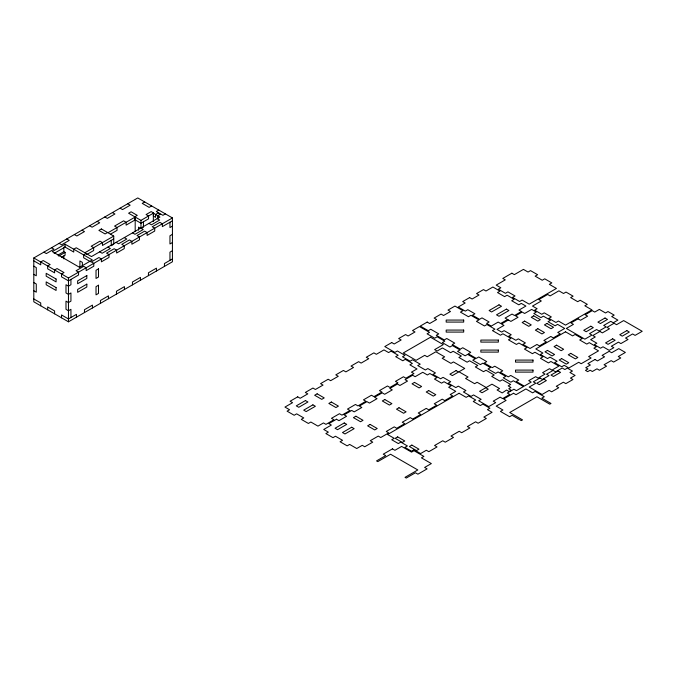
<?xml version="1.0" encoding="UTF-8"?>
<svg xmlns="http://www.w3.org/2000/svg" width="676" height="676" viewBox="0 0 676 676"><rect width="100%" height="100%" fill="white"/><g stroke="black" fill="none" stroke-linecap="round" stroke-linejoin="round"><path stroke-width="1.01" d="M33.8 257.97L137.777 197.941L172.431 217.951L172.431 261.781L68.462 321.81L33.8 301.8L33.8 257.97L68.462 277.98L172.431 217.951M65.082 244.205L52.289 251.59L79.523 267.307L92.308 259.922L65.082 244.205L65.082 247.061L54.114 253.39M144.706 201.947L142.23 203.375L149.159 207.38L151.635 205.943M57.992 255.055L63.84 251.683L65.082 252.393L65.082 255.258L61.423 257.362M58.685 256.086L65.082 252.393M134.786 216.793L137.262 215.365L131.085 211.799L128.609 213.227L134.786 216.793L134.786 219.658L140.971 223.224L148.559 218.838L148.559 215.982L146.084 214.554L151.196 211.596L153.672 213.024L153.342 216.075L155.548 217.351L155.548 214.486L158.023 213.058L160.22 214.326L157.745 215.762L157.745 218.618M153.672 213.024L140.971 220.368L135.192 217.03L107.957 232.755L113.737 236.085L113.737 244.281M110.687 234.04L117.041 230.372L117.041 227.508L114.565 226.08L123.64 220.841L126.116 222.269L126.116 225.125L135.192 219.886M84.855 252.765L113.737 236.085M158.792 210.075L156.317 211.504L162.916 215.314L165.392 213.886M86.122 253.492L83.647 254.92L83.647 257.776L90.576 261.781M86.612 254.607L93.66 250.534L93.66 247.678L91.184 246.25L99.98 241.171L102.456 242.6L102.456 245.456L113.737 238.941M112.909 244.754L111.261 245.709L111.261 240.377M141.791 228.082L143.447 227.128L143.447 221.796M172.431 220.815L162.341 226.637L162.341 223.781L159.866 222.353L152.244 226.747L154.719 228.175L154.719 231.04L147.106 235.434L147.106 232.578L144.63 231.15L137.017 235.544L139.484 236.972L139.484 239.828L131.871 244.23L131.871 241.374L129.395 239.938L121.781 244.34L124.257 245.768L124.257 248.624L116.635 253.027L116.635 250.162L114.159 248.734L106.546 253.137L109.022 254.565L109.022 257.421L101.4 261.823L101.4 258.959L98.924 257.531L91.311 261.933L93.787 263.361L93.787 266.217L86.165 270.62L86.165 267.755L83.689 266.327L76.075 270.73L78.551 272.158L78.551 275.014L68.462 280.844L61.524 276.839L61.524 273.983L64 272.555L57.071 268.549L54.595 269.977L54.595 272.834L47.666 268.837L47.666 265.972L50.142 264.544L43.205 260.547L40.729 261.975L40.729 264.831L33.8 260.835M172.431 226.147L169.955 227.575L169.955 222.243M172.431 234.344L169.955 235.772L169.955 243.968L172.431 242.54M172.431 250.728L169.955 252.156L169.955 260.353M172.431 258.925L164.437 263.547L164.437 266.403M157.178 218.627L159.654 220.055L151.432 224.804L148.957 223.376M127.679 203.772L130.155 205.2L122.542 209.594L120.066 208.166M140.743 228.116L143.219 229.544L135.006 234.285L132.53 232.857M112.444 212.568L114.92 213.996L107.307 218.39L104.831 216.962M97.209 221.365L99.685 222.793L92.071 227.187L89.595 225.759M124.316 237.597L126.792 239.034L118.579 243.774L116.103 242.346M81.982 230.153L84.458 231.589L76.836 235.983L74.36 234.555M107.89 247.086L110.365 248.514L102.144 253.255L99.668 251.827M66.747 238.949L69.222 240.377L61.601 244.78L59.125 243.352M64.744 246.867L73.743 252.064L73.743 249.207L76.219 247.771L91.454 256.576L159.95 217.03L153.342 213.219L153.342 221.415M51.511 247.746L53.987 249.174L46.365 253.576L43.889 252.148M33.8 266.167L36.276 267.595L36.276 275.791L33.8 274.363M33.8 282.56L36.276 283.988L36.276 292.176L33.8 290.748M33.8 298.944L40.729 302.949L40.729 305.805M156.435 271.017L156.435 268.161L148.441 272.774L148.441 275.639M140.971 220.368L140.971 228.556L138.495 227.128L138.495 230.203M140.439 280.253L140.439 277.397L132.445 282.01L132.445 284.875M135.192 217.03L135.192 231.369M124.443 289.489L124.443 286.632L116.449 291.246L116.449 294.111M108.447 298.724L108.447 295.868L100.454 300.482L100.454 303.347M92.451 307.96L92.451 305.104L84.458 309.718L84.458 312.574M82.379 266.479L82.379 262.381L79.903 260.953L79.903 267.105M76.456 317.196L76.456 314.34L68.462 318.954L61.524 314.957L61.524 317.813M70.938 279.408L70.938 284.748L68.462 286.176L65.986 284.748L65.986 292.945L68.462 294.373L70.938 292.945L70.938 301.133L68.462 302.569L65.986 301.133L65.986 309.329L68.462 310.757L70.938 309.329L70.938 317.526M68.462 277.98L68.462 321.81M63.84 247.239L63.84 251.683M63.84 255.781L63.84 258.849M54.595 313.808L54.595 310.952L47.666 306.946L47.666 309.811M101.375 228.953L98.899 230.381L105.084 233.947L107.56 232.519L101.375 228.953M86.832 275.563L77.647 280.87L77.647 283.734L86.832 278.428L86.832 275.563M98.502 268.837L96.026 270.265L96.026 278.453L98.502 277.025L98.502 268.837M86.832 284.14L77.647 289.446L77.647 292.302L86.832 287.004L86.832 284.14M98.502 285.221L96.026 286.649L96.026 294.846L98.502 293.418L98.502 285.221M297.702 396.846L290.089 401.24L292.564 402.676L284.951 407.07L289.565 409.74L287.089 411.169L294.187 415.267L296.663 413.839L303.761 417.929L301.285 419.365L308.383 423.455L310.859 422.027L317.957 426.125L323.474 422.939L325.95 424.367L333.952 419.754L331.477 418.317L339.47 413.704L341.946 415.132L349.948 410.518L347.472 409.09L355.466 404.468L357.942 405.896L365.944 401.282L363.468 399.854L371.462 395.232L373.938 396.66L381.94 392.046L379.464 390.618L387.458 385.996L389.934 387.424L397.936 382.81L395.46 381.382L403.454 376.76L405.93 378.188L413.932 373.575L411.456 372.146L416.982 368.952L409.884 364.863L412.36 363.426L405.262 359.336L402.786 360.764L395.688 356.666L398.164 355.238L391.066 351.14L388.59 352.568L383.968 349.898L376.355 354.3L373.879 352.872L366.257 357.266L368.733 358.694L361.119 363.096L358.643 361.66L351.03 366.062L353.506 367.49L345.884 371.885L343.408 370.456L335.795 374.859L338.27 376.287L330.649 380.681L328.173 379.253L320.559 383.655L323.035 385.083L315.413 389.477L312.937 388.049L305.324 392.452L307.8 393.88L300.178 398.274L297.702 396.846M391.725 342.563L384.796 346.568L394.885 352.39L397.361 350.962L404.983 355.356L402.507 356.793L410.121 361.187L412.597 359.759L420.219 364.153L417.743 365.581L425.356 369.983L427.832 368.555L435.454 372.949L432.978 374.377L440.591 378.78L443.067 377.352L450.681 381.746L448.205 383.174L455.827 387.576L458.303 386.148L465.916 390.542L463.44 391.97L471.062 396.373L473.538 394.936L481.151 399.339L478.676 400.767L488.773 406.597L495.702 402.592L493.227 401.164L500.155 397.158L502.631 398.587L509.788 394.463L507.313 393.035L513.912 389.224L516.388 390.652L523.427 386.587L513.337 380.757L510.862 382.185L503.24 377.791L505.716 376.363L498.102 371.961L495.626 373.389L488.004 368.995L490.48 367.567L482.867 363.164L480.391 364.592L472.777 360.198L475.253 358.77L467.631 354.368L465.156 355.796L457.542 351.402L460.018 349.974L452.396 345.571L449.92 347.008L442.307 342.605L444.783 341.177L437.161 336.783L434.685 338.211L427.071 333.809L429.547 332.381L419.458 326.559L412.521 330.556L414.996 331.984L408.067 335.989L405.592 334.561L398.663 338.558L401.138 339.986L394.201 343.991L391.725 342.563M427.207 322.08L420.278 326.077L428.28 330.699L430.756 329.263L438.749 333.885L436.273 335.313L444.276 339.935L446.752 338.499L454.745 343.121L452.269 344.549L460.272 349.162L462.747 347.734L470.741 352.357L468.265 353.785L476.267 358.398L478.743 356.97L486.737 361.592L484.261 363.02L492.263 367.634L494.739 366.206L502.733 370.828L500.257 372.256L508.259 376.87L510.735 375.442L518.729 380.064L516.253 381.492L524.255 386.106L531.184 382.109L528.708 380.673L535.645 376.676L538.113 378.104L545.05 374.098L542.575 372.67L549.503 368.673L551.979 370.102L558.908 366.096L550.915 361.483L548.439 362.911L540.437 358.288L542.913 356.86L534.919 352.247L532.443 353.675L524.441 349.053L526.917 347.625L518.923 343.011L516.447 344.439L508.445 339.825L510.921 338.389L502.927 333.775L500.451 335.203L492.449 330.589L494.925 329.153L486.931 324.539L484.455 325.967L476.453 321.353L478.929 319.925L470.935 315.303L468.46 316.731L460.457 312.118L462.933 310.69L454.94 306.067L448.002 310.073L450.478 311.501L443.549 315.498L441.073 314.07L434.144 318.075L436.62 319.503L429.683 323.508L427.207 322.08M469.626 297.592L462.697 301.589L465.173 303.017L458.235 307.022L465.333 311.121L467.809 309.692L474.907 313.791L472.431 315.219L479.529 319.317L482.005 317.881L489.103 321.979L486.627 323.407L491.249 326.077L498.178 322.08L500.654 323.508L507.583 319.503L505.107 318.075L512.045 314.07L514.52 315.498L521.45 311.501L518.974 310.073L525.903 306.067L521.28 303.397L518.805 304.834L511.707 300.735L514.183 299.307L507.093 295.209L504.617 296.637L497.519 292.539L499.995 291.111L492.897 287.013L485.968 291.018L483.492 289.582L476.555 293.587L479.03 295.015L472.102 299.02L469.626 297.592M511.876 273.197L502.8 278.436L505.276 279.864L496.201 285.103L500.815 287.773L498.339 289.201L505.437 293.3L507.913 291.871L515.011 295.97L512.535 297.398L519.633 301.496L522.109 300.068L529.207 304.166L556.433 288.441L549.343 284.342L551.819 282.914L544.721 278.816L542.245 280.244L535.147 276.146L537.623 274.718L530.525 270.62L528.049 272.056L523.427 269.386L514.351 274.625L511.876 273.197M305.467 400.555L296.282 405.862L298.758 407.29L307.943 401.983L305.467 400.555M317.137 393.821L314.661 395.249L321.751 399.347L324.226 397.919L317.137 393.821M312.895 404.848L303.71 410.146L306.186 411.583L315.371 406.276L312.895 404.848M430.519 337.231L403.285 352.948L416.078 360.333L424.739 355.331L427.215 356.759L435.851 351.774L444.656 356.86L442.18 358.288L450.977 363.367L453.452 361.939L464.733 368.454L458.953 371.783L468.037 377.022L465.561 378.459L474.637 383.698L477.112 382.27L486.188 387.509L491.967 384.171L499.556 388.556L497.08 389.984L502.192 392.933L506.544 390.052L509.02 391.48L511.217 390.204L508.741 388.776L510.946 387.509L508.175 385.903L510.65 384.475L502.429 379.735L499.953 381.163L491.739 376.422L494.215 374.994L486.002 370.245L483.526 371.682L475.312 366.933L477.788 365.505L469.575 360.764L467.099 362.192L458.886 357.452L461.362 356.024L453.14 351.275L450.664 352.711L442.45 347.963L437.118 351.047L434.643 349.619L443.304 344.616L430.519 337.231M499.006 304.834L489.103 310.546L491.579 311.974L501.482 306.262L499.006 304.834M331.325 402.017L328.849 403.445L335.947 407.543L338.423 406.115L331.325 402.017M506.425 309.118L496.53 314.839L499.006 316.267L508.901 310.546L506.425 309.118M547.636 294.474L538.831 299.561L541.307 300.989L532.502 306.067L537.124 308.738L534.648 310.166L541.746 314.264L544.222 312.836L551.32 316.934L548.844 318.362L555.942 322.46L558.418 321.032L565.516 325.122L591.923 309.878L584.825 305.78L587.3 304.352L580.202 300.254L577.726 301.682L570.628 297.592L573.104 296.156L566.006 292.066L563.53 293.494L558.908 290.824L550.112 295.902L547.636 294.474M336.487 419.238L328.874 423.632L331.35 425.06L323.728 429.463L328.35 432.133L325.874 433.561L332.972 437.659L335.448 436.231L342.546 440.321L340.07 441.758L347.168 445.847L349.644 444.419L356.742 448.518L362.26 445.332L364.736 446.76L372.738 442.146L370.262 440.71L378.256 436.096L380.732 437.524L388.734 432.91L386.258 431.474L394.252 426.86L396.727 428.288L404.73 423.675L402.254 422.246L410.248 417.624L412.723 419.052L420.725 414.439L418.25 413.011L426.243 408.389L428.719 409.817L436.721 405.203L434.245 403.775L442.239 399.153L444.715 400.581L452.717 395.967L450.241 394.539L455.759 391.345L448.67 387.255L451.145 385.819L444.048 381.72L441.572 383.157L434.474 379.059L436.95 377.63L429.851 373.532L427.376 374.96L422.753 372.29L415.14 376.693L412.664 375.256L405.042 379.659L407.518 381.087L399.905 385.481L397.429 384.053L389.807 388.455L392.283 389.883L384.669 394.277L382.193 392.849L374.58 397.251L377.047 398.679L369.434 403.073L366.958 401.645L359.345 406.048L361.821 407.476L354.199 411.87L351.723 410.442L344.109 414.836L346.585 416.272L338.963 420.666L336.487 419.238M508.411 319.976L501.482 323.981L503.958 325.41L497.021 329.415L501.643 332.085L504.119 330.649L511.217 334.747L508.741 336.175L515.839 340.273L518.315 338.845L525.413 342.943L522.937 344.371L530.026 348.47L536.964 344.464L539.44 345.901L546.369 341.895L543.893 340.467L550.822 336.462L553.298 337.89L560.235 333.893L557.759 332.465L564.688 328.46L557.59 324.362L555.114 325.79L548.016 321.691L550.492 320.263L543.394 316.165L540.927 317.602L533.829 313.503L536.305 312.075L531.682 309.405L524.635 313.47L522.159 312.042L515.56 315.853L518.036 317.281L510.887 321.413L508.411 319.976M344.253 422.948L335.068 428.254L337.544 429.683L346.729 424.376L344.253 422.948M355.914 416.213L353.438 417.641L360.536 421.74L363.012 420.311L355.914 416.213M384.796 399.541L382.32 400.969L389.418 405.068L391.894 403.64L384.796 399.541M414.506 382.388L412.03 383.816L419.128 387.914L421.604 386.486L414.506 382.388M524.635 321.092L522.159 322.52L528.767 326.331L531.243 324.902L524.635 321.092M533.719 315.853L531.243 317.281L537.842 321.092L540.318 319.663L533.719 315.853M351.681 427.24L342.495 432.539L344.971 433.975L354.156 428.668L351.681 427.24M456.08 370.592L449.895 374.158L452.371 375.586L458.556 372.02L456.08 370.592M370.11 424.41L367.634 425.838L374.732 429.936L377.208 428.508L370.11 424.41M398.992 407.738L396.516 409.166L403.614 413.264L406.09 411.836L398.992 407.738M428.702 390.584L426.226 392.012L433.324 396.111L435.8 394.683L428.702 390.584M537.842 328.713L535.367 330.142L541.966 333.952L544.442 332.524L537.842 328.713M546.918 323.474L544.442 324.902L551.041 328.713L553.517 327.285L546.918 323.474M578.056 318.835L570.958 322.934L573.434 324.362L566.336 328.46L584.875 339.166L591.973 335.068L589.497 333.64L596.595 329.542L599.071 330.97L606.169 326.871L603.693 325.443L610.791 321.345L613.267 322.773L617.881 320.103L611.704 316.537L614.18 315.109L608.003 311.543L605.527 312.971L599.35 309.405L594.728 312.075L592.252 310.639L585.154 314.737L587.63 316.165L580.532 320.263L578.056 318.835M459.063 393.255L387.601 434.507L394.209 438.318L391.734 439.746L398.333 443.566L400.809 442.129L407.408 445.94L404.932 447.377L411.532 451.188L414.008 449.76L420.616 453.571L426.353 450.25L428.829 451.686L437.042 446.937L434.567 445.509L442.78 440.769L445.256 442.197L453.469 437.457L450.993 436.028L459.215 431.28L461.691 432.708L469.904 427.967L467.429 426.539L475.642 421.799L478.118 423.227L486.331 418.486L483.855 417.05L492.069 412.309L487.447 409.639L489.923 408.211L482.833 404.113L480.357 405.549L473.259 401.451L475.735 400.023L468.637 395.925L466.161 397.353L459.063 393.255M565.516 331.798L535.806 348.943L542.904 353.041L540.428 354.469L547.526 358.567L550.002 357.139L557.1 361.238L554.624 362.666L561.714 366.764L564.19 365.336L568.812 368.006L578.715 362.285L581.191 363.713L591.094 358.001L588.619 356.573L598.522 350.852L593.9 348.182L596.376 346.754L589.278 342.656L586.802 344.084L579.704 339.986L582.18 338.558L575.082 334.459L572.606 335.896L565.516 331.798M397.665 436.89L395.19 438.327L402.288 442.417L404.763 440.989L397.665 436.89M547.467 350.405L544.991 351.833L552.089 355.931L554.565 354.503L547.467 350.405M556.551 345.166L554.075 346.594L561.164 350.692L563.64 349.264L556.551 345.166M590.816 326.204L583.726 330.302L586.193 331.73L593.291 327.632L590.816 326.204M605.012 318.007L597.914 322.106L600.389 323.534L607.487 319.444L605.012 318.007M485.782 387.737L479.605 391.311L482.081 392.739L488.258 389.173L485.782 387.737M392.443 448.864L383.258 454.171L385.734 455.599L376.54 460.905L377.783 461.623L390.576 454.238L417.802 469.955L405.017 477.34L406.251 478.059L415.436 472.752L417.912 474.18L427.105 468.874L424.629 467.446L431.339 463.575L421.435 457.855L423.911 456.427L414.008 450.706L411.532 452.134L401.637 446.422L394.919 450.292L392.443 448.864M599.899 331.443L592.801 335.541L595.277 336.969L590.655 339.639L596.832 343.205L594.356 344.633L600.533 348.208L603.009 346.78L609.194 350.345L613.816 347.675L611.341 346.247L618.439 342.149L620.906 343.577L628.004 339.479L625.528 338.051L632.626 333.952L635.102 335.38L642.2 331.291L623.661 320.585L616.563 324.683L614.087 323.255L606.989 327.345L609.465 328.781L602.375 332.871L599.899 331.443M411.861 445.087L409.386 446.515L416.484 450.613L418.959 449.185L411.861 445.087M561.663 358.601L559.187 360.029L566.285 364.127L568.761 362.699L561.663 358.601M570.738 353.362L568.262 354.79L575.361 358.888L577.836 357.46L570.738 353.362M513.523 393.255L503.62 398.967L506.096 400.403L496.201 406.115L502.91 409.994L500.434 411.422L509.62 416.729L512.095 415.301L521.289 420.599L522.523 419.889L509.738 412.504L536.964 396.778L549.757 404.163L550.991 403.454L541.806 398.147L544.281 396.719L535.096 391.412L532.62 392.84L525.903 388.962L515.999 394.683L513.523 393.255M539.93 378.011L533.33 381.822L535.806 383.25L529.207 387.061L542.076 394.488L549.174 390.39L551.65 391.826L558.739 387.728L556.263 386.3L563.361 382.202L565.837 383.63L572.935 379.532L570.46 378.104L575.082 375.433L569.969 372.484L572.445 371.048L567.325 368.099L564.849 369.527L562.212 368.006L555.613 371.817L553.137 370.389L546.538 374.2L549.013 375.628L542.405 379.439L539.93 378.011M612.659 338.811L605.561 342.909L608.037 344.337L615.135 340.239L612.659 338.811M626.855 330.623L619.757 334.713L622.233 336.149L629.331 332.051L626.855 330.623M543.893 379.151L536.795 383.25L539.271 384.678L546.369 380.58L543.893 379.151M558.08 370.955L550.982 375.053L553.458 376.481L560.556 372.383L558.08 370.955M594.998 359.488L587.9 363.587L590.376 365.015L585.754 367.685L587.959 368.952L585.484 370.389L587.681 371.656L590.156 370.228L592.362 371.496L596.976 368.826L599.451 370.254L606.549 366.164L604.074 364.727L611.172 360.638L613.647 362.066L620.745 357.967L618.27 356.539L625.368 352.441L618.768 348.63L611.67 352.728L609.194 351.3L602.096 355.39L604.572 356.827L597.474 360.916L594.998 359.488M463.694 320.069L446.185 320.069L446.185 322.089L463.694 322.089L463.694 320.069M463.694 330.074L446.185 330.074L446.185 332.093L463.694 332.093L463.694 330.074M498.347 340.079L480.839 340.079L480.839 342.098L498.347 342.098L498.347 340.079M498.347 350.084L480.839 350.084L480.839 352.103L498.347 352.103L498.347 350.084M533.009 360.088L515.501 360.088L515.501 362.108L533.009 362.108L533.009 360.088M533.009 370.093L515.501 370.093L515.501 372.113L533.009 372.113L533.009 370.093M56.083 279.027L46.179 273.315L46.179 276.171L56.083 281.892L56.083 279.027M56.083 287.604L46.179 281.892L46.179 284.748L56.083 290.46L56.083 287.604"/></g></svg>
